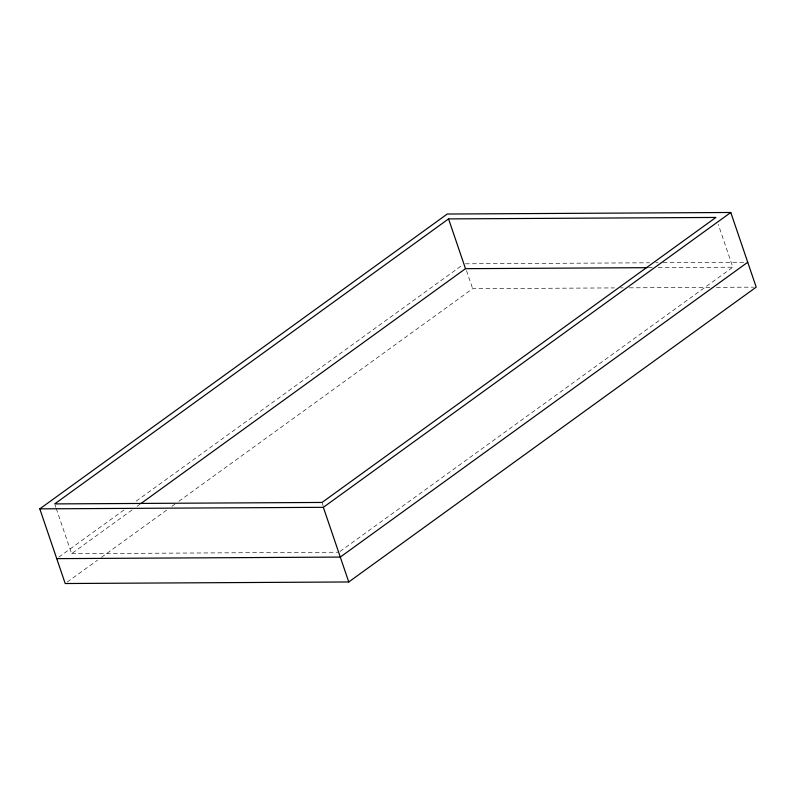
<?xml version="1.0" encoding="UTF-8"?>
<svg xmlns="http://www.w3.org/2000/svg" width="796" height="796" viewBox="0 0 796 796"><rect width="100%" height="100%" fill="white"/><g stroke="black" fill="none" stroke-linecap="round" stroke-linejoin="round"><path stroke-width="0.6" stroke-dasharray="3.98 2.98" d="M58.755 557.18L125.151 509.132M136.215 501.122L462.178 265.257M56.267 508.535L71.63 553.678L133.081 509.211M137.111 506.296L140.136 504.107M67.222 582.065L97.41 560.225M101.43 557.309L167.827 509.261M171.856 506.355L174.871 504.166M178.891 501.261L472.655 288.679L614.432 287.903M339.982 551.489L732.837 267.207L718.261 224.382M465.431 263.794L649.486 262.789M655.705 262.75L658.192 262.74M663.168 262.71L744.001 262.272M648.282 267.665L653.257 267.645M658.232 267.615L732.837 267.207M620.651 287.873L623.139 287.863M629.347 287.824L710.191 287.386M716.4 287.346L753.712 287.147M71.63 553.678L337.733 552.225M466.496 270.59L472.655 288.679M322.032 502.445L323.216 505.918M55.083 505.062L55.869 507.38"/><path stroke-width="1.19" d="M39.8 508.863L447.243 214.034L730.788 212.482L756.2 287.137L348.757 581.966L65.212 583.518L39.8 508.863L323.345 507.321L730.788 212.482M448.556 218.9L54.695 503.908L322.032 502.445L715.893 217.437L448.556 218.9L465.501 268.67L647.039 267.675M141.141 503.38L465.501 268.67M747.733 262.252L340.28 557.081L56.745 558.633M323.345 507.321L348.757 581.966"/></g></svg>
